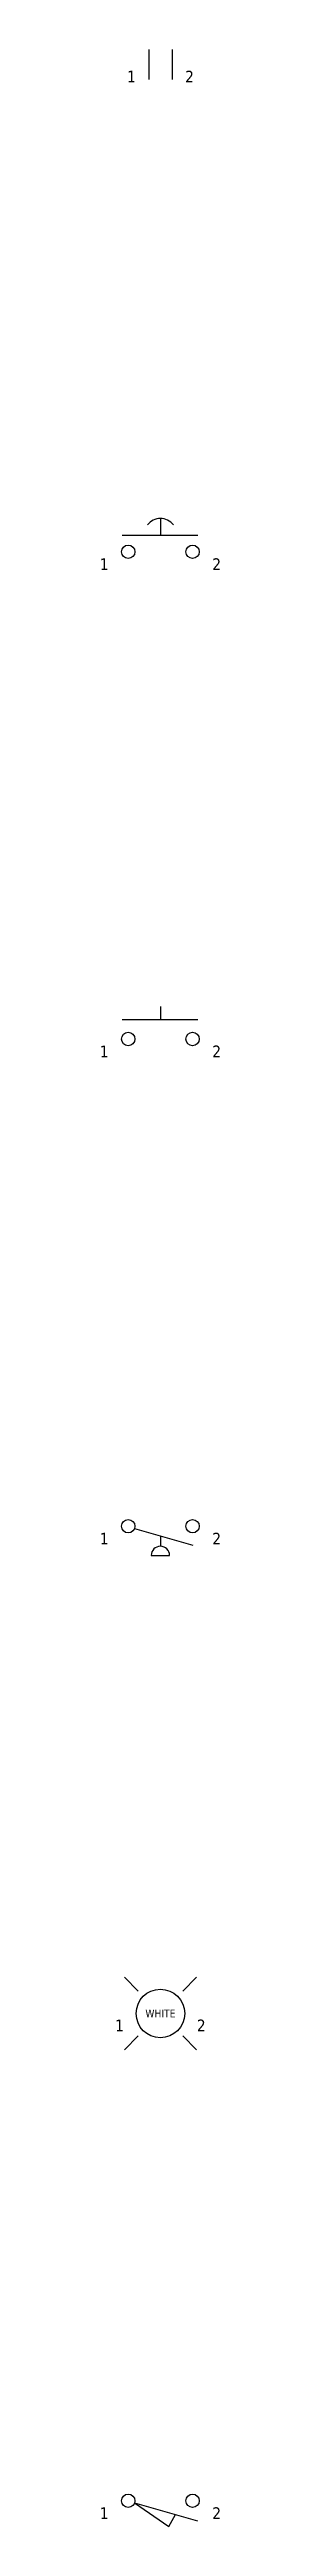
# Model space of a CAD drawing. Header units: millimetres. Extents: x -8 to 8, y -3 to 314.
import ezdxf
from ezdxf.enums import TextEntityAlignment as Align

# ---------------------------------------------------------------- set-up
doc = ezdxf.new("R2010")
doc.units = ezdxf.units.MM
doc.styles.add('Tahoma', font='TAHOMA.TTF')

# ---------------------------------------------------------------- blocks, each defined once
blk = doc.blocks.new('Push Button - Metric')
for p, q in [((0, 4.17), (0, 2.5)), ((-4.93, 2.5), (4.8, 2.5))]:
    blk.add_line(p, q)
for centre in [(-4.14, 0), (4.14, 0)]:
    blk.add_circle(centre, 0.859)
at = {"style": 'Tahoma'}
for tag, p in [('Description', (0, 9.17)), ('Reference Designator', (0, 5))]:
    blk.add_attdef(tag, text='', height=1.5, dxfattribs=at).set_placement(p, align=Align.CENTER)
at = {"linetype": 'Continuous', "style": 'Tahoma', "flags": 8}
blk.add_attdef('Terminal 1', text='', height=1.5, dxfattribs=at).set_placement((-6.67, -0.84), align=Align.TOP_RIGHT)
blk.add_attdef('Terminal 2', text='', height=1.5, dxfattribs=at).set_placement((6.67, -0.84), align=Align.TOP_LEFT)
blk = doc.blocks.new('Mushroom Head Pushbutton - Metric')
for p, q in [((0, 4.28), (0, 2.14)), ((-4.93, 2.14), (4.8, 2.14))]:
    blk.add_line(p, q)
for centre in [(-4.14, 0), (4.14, 0)]:
    blk.add_circle(centre, 0.859)
blk.add_arc((0, 2.19), 2.08, 36.8699, 143.1301)
at = {"style": 'Tahoma'}
for tag, p in [('Description', (0, 9.17)), ('Reference Designator', (0, 5))]:
    blk.add_attdef(tag, text='', height=1.5, dxfattribs=at).set_placement(p, align=Align.CENTER)
at = {"linetype": 'Continuous', "style": 'Tahoma', "flags": 8}
blk.add_attdef('Terminal 1', text='', height=1.5, dxfattribs=at).set_placement((-6.67, -0.84), align=Align.TOP_RIGHT)
blk.add_attdef('Terminal 2', text='', height=1.5, dxfattribs=at).set_placement((6.67, -0.84), align=Align.TOP_LEFT)
blk = doc.blocks.new('Limit Switch - Metric')
at = {"linetype": 'Continuous'}
for p, q in [((-3.33, -0.27), (1.09, -3.3)), ((-3.33, -0.27), (4.76, -2.59)), ((1.09, -3.3), (1.94, -1.78))]:
    blk.add_line(p, q, dxfattribs=at)
for centre in [(-4.14, 0), (4.14, 0)]:
    blk.add_circle(centre, 0.859)
at = {"style": 'Tahoma'}
for tag, p in [('Description', (0, 6.67)), ('Reference Designator', (0, 2.5))]:
    blk.add_attdef(tag, text='', height=1.5, dxfattribs=at).set_placement(p, align=Align.CENTER)
at = {"linetype": 'Continuous', "style": 'Tahoma', "flags": 8}
blk.add_attdef('Terminal 1', text='', height=1.5, dxfattribs=at).set_placement((-6.67, -0.84), align=Align.TOP_RIGHT)
blk.add_attdef('Terminal 2', text='', height=1.5, dxfattribs=at).set_placement((6.67, -0.84), align=Align.TOP_LEFT)
blk = doc.blocks.new('Pilot Light - Metric')
for p, q in [((-2.87, 2.87), (-4.64, 4.64)), ((2.87, 2.87), (4.64, 4.64)), ((-2.87, -2.87), (-4.64, -4.64)), ((2.87, -2.87), (4.64, -4.64))]:
    blk.add_line(p, q)
blk.add_circle((0, 0), 3.12)
at = {"style": 'Tahoma'}
blk.add_text('WHITE', height=1, dxfattribs=at).set_placement((0, 0), align=Align.MIDDLE_CENTER)
for tag, p in [('Description', (0, 8.59)), ('Reference Designator', (0, 4.69))]:
    blk.add_attdef(tag, text='', height=1.5, dxfattribs=at).set_placement(p, align=Align.CENTER)
at = {"linetype": 'Continuous', "style": 'Tahoma', "flags": 8}
blk.add_attdef('Terminal 1', text='', height=1.5, dxfattribs=at).set_placement((-4.69, -0.78), align=Align.TOP_RIGHT)
blk.add_attdef('Terminal 2', text='', height=1.5, dxfattribs=at).set_placement((4.69, -0.78), align=Align.TOP_LEFT)
blk = doc.blocks.new('Relay Contact - Metric')
at = {"linetype": 'Continuous'}
for p, q in [((-1.5, 1.92), (-1.5, -1.92)), ((1.5, 1.92), (1.5, -1.92))]:
    blk.add_line(p, q, dxfattribs=at)
at = {"style": 'Tahoma'}
for tag, p in [('Description', (0, 8.73125)), ('Reference Designator', (0, 4.7625))]:
    blk.add_attdef(tag, text='', height=1.5, dxfattribs=at).set_placement(p, align=Align.CENTER)
at = {"linetype": 'Continuous', "style": 'Tahoma', "flags": 8}
blk.add_attdef('Terminal 1', text='', height=1.5, dxfattribs=at).set_placement((-3.175, -0.796925), align=Align.TOP_RIGHT)
blk.add_attdef('Terminal 2', text='', height=1.5, dxfattribs=at).set_placement((3.175, -0.796925), align=Align.TOP_LEFT)
blk = doc.blocks.new('Temperature Switch - Metric')
at = {"linetype": 'Continuous'}
blk.add_line((-3.33, -0.27), (4.19, -2.42), dxfattribs=at)
for p, q in [((0, -1.23), (0, -2.55)), ((-1.18, -3.75), (1.18, -3.75))]:
    blk.add_line(p, q)
for centre in [(-4.14, 0), (4.14, 0)]:
    blk.add_circle(centre, 0.859)
blk.add_arc((0, -3.75), 1.18, 0, 180)
at = {"style": 'Tahoma'}
for tag, p in [('Description', (0, 6.67)), ('Reference Designator', (0, 2.5))]:
    blk.add_attdef(tag, text='', height=1.5, dxfattribs=at).set_placement(p, align=Align.CENTER)
at = {"linetype": 'Continuous', "style": 'Tahoma', "flags": 8}
blk.add_attdef('Terminal 1', text='', height=1.5, dxfattribs=at).set_placement((-6.67, -0.84), align=Align.TOP_RIGHT)
blk.add_attdef('Terminal 2', text='', height=1.5, dxfattribs=at).set_placement((6.67, -0.84), align=Align.TOP_LEFT)

msp = doc.modelspace()

# ---------------------------------------------------------------- block references
for name, p in [('Relay Contact - Metric', (0, 312.5)), ('Mushroom Head Pushbutton - Metric', (0, 250)), ('Push Button - Metric', (0, 187.5)), ('Temperature Switch - Metric', (0, 125)), ('Pilot Light - Metric', (0, 62.5)), ('Limit Switch - Metric', (0, 0))]:
    msp.add_blockref(name, p).add_auto_attribs({'Terminal 1': '1', 'Terminal 2': '2'})

doc.saveas('drawing.dxf')
